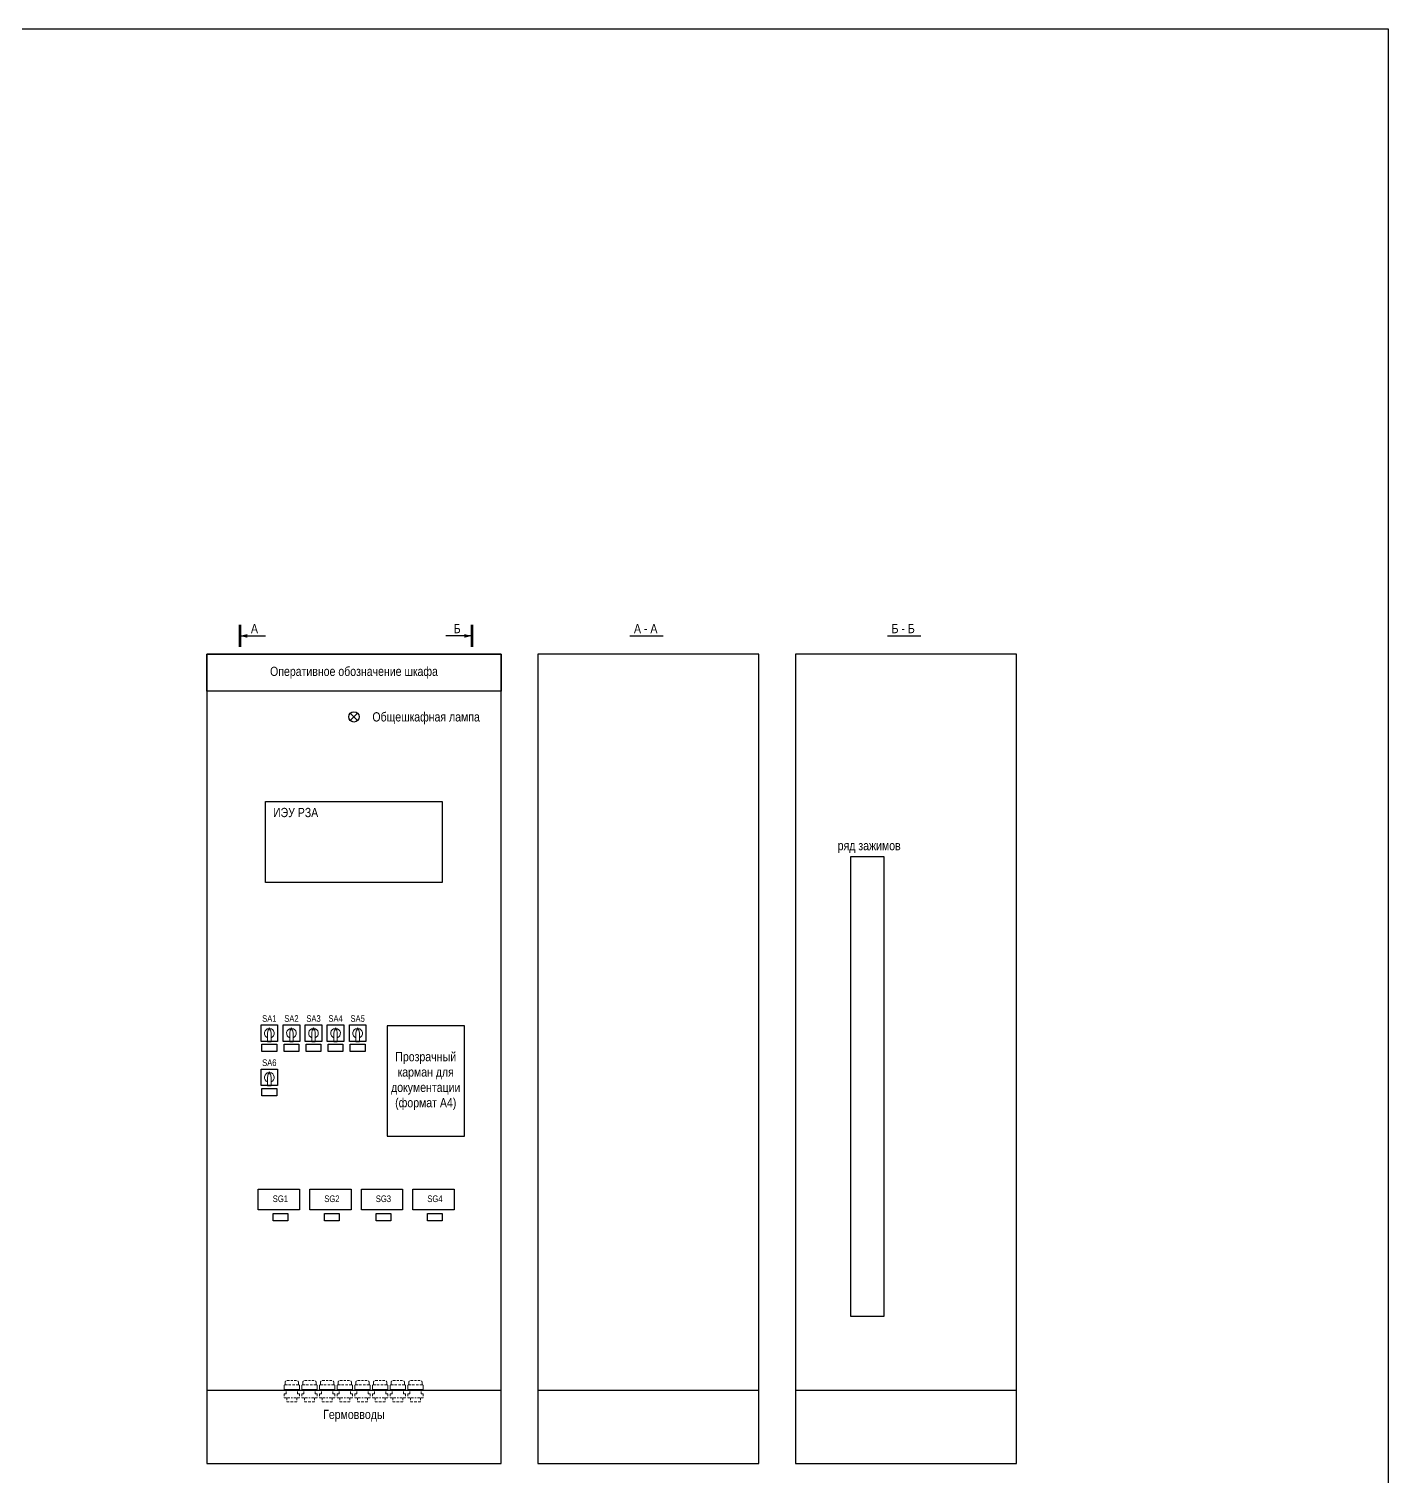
# Model space of a CAD drawing. Header units: millimetres. Extents: x 25558 to 49929, y 1902 to 19390.
# Drawn here: x 32542.7 to 32912, y 9591.6 to 9985 of the extents above; entities that cross this region are included whole.
import ezdxf
from ezdxf.enums import TextEntityAlignment as Align

# ---------------------------------------------------------------- set-up
doc = ezdxf.new("R2010")
doc.units = ezdxf.units.MM
doc.linetypes.add('Standard', pattern=[0])
doc.linetypes.add('штриховая2', pattern=[9.525, 6.35, -3.175])
doc.layers.add('Free_graphics', color=56, linetype='Continuous')
doc.layers.add('Основная', color=7, linetype='Continuous', lineweight=30)
doc.layers.add('Толстая', color=7, linetype='Continuous', lineweight=53)
doc.styles.add('Narrow', font='ARIALN.TTF')

# ---------------------------------------------------------------- blocks, each defined once
blk = doc.blocks.new('Переключатель')
at = {"ltscale": 0.35}
blk.add_line((-0.46875, -2.25), (0.46875, -2.25), dxfattribs=at)
blk.add_lwpolyline([(-2.25, 2.25), (2.25, 2.25), (2.25, -2.25), (-2.25, -2.25)], close=True, dxfattribs=at)
at = {"layer": 'Free_graphics', "color": 0, "linetype": 'Standard', "lineweight": 9}
for p, q in [((-0.46875, 0), (-0.328125, 0.9375)), ((-0.46875, -2.25), (-0.46875, 0)), ((-0.328125, 0.9375), (0, 1.5)), ((-0.328125, 0.9375), (0.328125, 0.9375)), ((0.328125, 0.9375), (0, 1.5)), ((0.46875, 0), (0.328125, 0.9375)), ((0.46875, -2.25), (0.46875, 0))]:
    blk.add_line(p, q, dxfattribs=at)
for radius, start, end in [(1.317188, 95, 249), (1.314375, 291, 85)]:
    blk.add_arc((0, 0), radius, start, end, dxfattribs=at)

msp = doc.modelspace()

# ---------------------------------------------------------------- linework, layer by layer
at = {"linetype": 'штриховая2', "lineweight": 13, "ltscale": 0.1}
for p, q in [((32611.99, 9616.25), (32611.99, 9615)), ((32611.99, 9615), (32611.99, 9616.25)), ((32612.28, 9616.92), (32612.28, 9616.44)), ((32612.28, 9616.44), (32614.1, 9616.44)), ((32612.56, 9613.94), (32612.56, 9615)), ((32612.85, 9617.59), (32614.1, 9617.59)), ((32615.35, 9617.59), (32614.1, 9617.59)), ((32615.92, 9616.44), (32614.1, 9616.44)), ((32615.64, 9613.94), (32615.64, 9615)), ((32615.92, 9616.92), (32615.92, 9616.44)), ((32616.21, 9616.25), (32616.21, 9615)), ((32616.21, 9615), (32616.21, 9616.25)), ((32617.08, 9616.92), (32617.08, 9616.44)), ((32617.08, 9616.44), (32618.9, 9616.44)), ((32617.36, 9613.94), (32617.36, 9615)), ((32617.65, 9617.59), (32618.9, 9617.59)), ((32620.15, 9617.59), (32618.9, 9617.59)), ((32620.72, 9616.44), (32618.9, 9616.44)), ((32620.44, 9613.94), (32620.44, 9615)), ((32620.72, 9616.92), (32620.72, 9616.44)), ((32621.01, 9616.25), (32621.01, 9615)), ((32621.01, 9615), (32621.01, 9616.25)), ((32621.59, 9616.25), (32621.59, 9615)), ((32621.59, 9615), (32621.59, 9616.25)), ((32621.88, 9616.92), (32621.88, 9616.44)), ((32621.88, 9616.44), (32623.7, 9616.44)), ((32622.16, 9613.94), (32622.16, 9615)), ((32622.45, 9617.59), (32623.7, 9617.59)), ((32624.95, 9617.59), (32623.7, 9617.59)), ((32625.52, 9616.44), (32623.7, 9616.44)), ((32625.24, 9613.94), (32625.24, 9615)), ((32625.52, 9616.92), (32625.52, 9616.44)), ((32625.81, 9616.25), (32625.81, 9615)), ((32625.81, 9615), (32625.81, 9616.25)), ((32626.39, 9616.25), (32626.39, 9615)), ((32626.39, 9615), (32626.39, 9616.25)), ((32626.68, 9616.92), (32626.68, 9616.44)), ((32626.68, 9616.44), (32628.5, 9616.44)), ((32626.96, 9613.94), (32626.96, 9615)), ((32627.25, 9617.59), (32628.5, 9617.59)), ((32629.75, 9617.59), (32628.5, 9617.59)), ((32630.32, 9616.44), (32628.5, 9616.44)), ((32630.04, 9613.94), (32630.04, 9615)), ((32630.32, 9616.92), (32630.32, 9616.44)), ((32630.61, 9616.25), (32630.61, 9615)), ((32630.61, 9615), (32630.61, 9616.25)), ((32631.19, 9616.25), (32631.19, 9615)), ((32631.19, 9615), (32631.19, 9616.25)), ((32631.19, 9616.25), (32631.19, 9615)), ((32631.19, 9615), (32631.19, 9616.25)), ((32631.48, 9616.92), (32631.48, 9616.44)), ((32631.48, 9616.44), (32633.3, 9616.44)), ((32631.76, 9613.94), (32631.76, 9615)), ((32632.05, 9617.59), (32633.3, 9617.59)), ((32634.55, 9617.59), (32633.3, 9617.59)), ((32635.12, 9616.44), (32633.3, 9616.44)), ((32634.84, 9613.94), (32634.84, 9615)), ((32635.12, 9616.92), (32635.12, 9616.44)), ((32635.41, 9616.25), (32635.41, 9615)), ((32635.41, 9615), (32635.41, 9616.25)), ((32635.99, 9616.25), (32635.99, 9615)), ((32635.99, 9615), (32635.99, 9616.25)), ((32636.28, 9616.92), (32636.28, 9616.44)), ((32636.28, 9616.44), (32638.1, 9616.44)), ((32636.56, 9613.94), (32636.56, 9615)), ((32636.85, 9617.59), (32638.1, 9617.59)), ((32639.35, 9617.59), (32638.1, 9617.59)), ((32639.92, 9616.44), (32638.1, 9616.44)), ((32639.64, 9613.94), (32639.64, 9615)), ((32639.92, 9616.92), (32639.92, 9616.44)), ((32640.21, 9616.25), (32640.21, 9615)), ((32640.21, 9615), (32640.21, 9616.25)), ((32640.79, 9616.25), (32640.79, 9615)), ((32640.79, 9615), (32640.79, 9616.25)), ((32641.08, 9616.92), (32641.08, 9616.44)), ((32641.08, 9616.44), (32642.9, 9616.44)), ((32641.36, 9613.94), (32641.36, 9615)), ((32641.65, 9617.59), (32642.9, 9617.59)), ((32644.15, 9617.59), (32642.9, 9617.59)), ((32644.72, 9616.44), (32642.9, 9616.44)), ((32644.44, 9613.94), (32644.44, 9615)), ((32644.72, 9616.92), (32644.72, 9616.44)), ((32645.01, 9616.25), (32645.01, 9615)), ((32645.01, 9615), (32645.01, 9616.25)), ((32645.59, 9616.25), (32645.59, 9615)), ((32645.59, 9615), (32645.59, 9616.25)), ((32645.88, 9616.92), (32645.88, 9616.44)), ((32645.88, 9616.44), (32647.7, 9616.44)), ((32646.16, 9613.94), (32646.16, 9615)), ((32646.45, 9617.59), (32647.7, 9617.59)), ((32648.95, 9617.59), (32647.7, 9617.59)), ((32649.52, 9616.44), (32647.7, 9616.44)), ((32649.24, 9613.94), (32649.24, 9615)), ((32649.52, 9616.92), (32649.52, 9616.44)), ((32649.81, 9616.25), (32649.81, 9615)), ((32649.81, 9615), (32649.81, 9616.25)), ((32611.99, 9613.94), (32611.99, 9612.89)), ((32611.99, 9613.94), (32612.56, 9613.94)), ((32611.99, 9612.89), (32614.1, 9612.89)), ((32612.76, 9612.89), (32612.76, 9611.83)), ((32612.76, 9611.83), (32614.1, 9611.83)), ((32616.21, 9612.89), (32614.1, 9612.89)), ((32615.44, 9611.83), (32614.1, 9611.83)), ((32615.44, 9612.89), (32615.44, 9611.83)), ((32616.21, 9613.94), (32615.64, 9613.94)), ((32616.21, 9613.94), (32616.21, 9612.89)), ((32616.79, 9613.94), (32616.79, 9612.89)), ((32616.79, 9613.94), (32617.36, 9613.94)), ((32616.79, 9612.89), (32618.9, 9612.89)), ((32617.56, 9612.89), (32617.56, 9611.83)), ((32617.56, 9611.83), (32618.9, 9611.83)), ((32621.01, 9612.89), (32618.9, 9612.89)), ((32620.24, 9611.83), (32618.9, 9611.83)), ((32620.24, 9612.89), (32620.24, 9611.83)), ((32621.01, 9613.94), (32620.44, 9613.94)), ((32621.01, 9613.94), (32621.01, 9612.89)), ((32621.59, 9613.94), (32621.59, 9612.89)), ((32621.59, 9613.94), (32622.16, 9613.94)), ((32621.59, 9612.89), (32623.7, 9612.89)), ((32622.36, 9612.89), (32622.36, 9611.83)), ((32622.36, 9611.83), (32623.7, 9611.83)), ((32625.81, 9612.89), (32623.7, 9612.89)), ((32625.04, 9611.83), (32623.7, 9611.83)), ((32625.04, 9612.89), (32625.04, 9611.83)), ((32625.81, 9613.94), (32625.24, 9613.94)), ((32625.81, 9613.94), (32625.81, 9612.89)), ((32626.39, 9613.94), (32626.39, 9612.89)), ((32626.39, 9613.94), (32626.96, 9613.94)), ((32626.39, 9612.89), (32628.5, 9612.89)), ((32627.16, 9612.89), (32627.16, 9611.83)), ((32627.16, 9611.83), (32628.5, 9611.83)), ((32630.61, 9612.89), (32628.5, 9612.89)), ((32629.84, 9611.83), (32628.5, 9611.83)), ((32629.84, 9612.89), (32629.84, 9611.83)), ((32630.61, 9613.94), (32630.04, 9613.94)), ((32630.61, 9613.94), (32630.61, 9612.89)), ((32631.19, 9613.94), (32631.19, 9612.89)), ((32631.19, 9613.94), (32631.76, 9613.94)), ((32631.19, 9613.94), (32631.19, 9612.89)), ((32631.19, 9612.89), (32633.3, 9612.89)), ((32631.96, 9612.89), (32631.96, 9611.83)), ((32631.96, 9611.83), (32633.3, 9611.83)), ((32635.41, 9612.89), (32633.3, 9612.89)), ((32634.64, 9611.83), (32633.3, 9611.83)), ((32634.64, 9612.89), (32634.64, 9611.83)), ((32635.41, 9613.94), (32634.84, 9613.94)), ((32635.41, 9613.94), (32635.41, 9612.89)), ((32635.99, 9613.94), (32635.99, 9612.89)), ((32635.99, 9613.94), (32636.56, 9613.94)), ((32635.99, 9612.89), (32638.1, 9612.89)), ((32636.76, 9612.89), (32636.76, 9611.83)), ((32636.76, 9611.83), (32638.1, 9611.83)), ((32640.21, 9612.89), (32638.1, 9612.89)), ((32639.44, 9611.83), (32638.1, 9611.83)), ((32639.44, 9612.89), (32639.44, 9611.83)), ((32640.21, 9613.94), (32639.64, 9613.94)), ((32640.21, 9613.94), (32640.21, 9612.89)), ((32640.79, 9613.94), (32640.79, 9612.89)), ((32640.79, 9613.94), (32641.36, 9613.94)), ((32640.79, 9612.89), (32642.9, 9612.89)), ((32641.56, 9612.89), (32641.56, 9611.83)), ((32641.56, 9611.83), (32642.9, 9611.83)), ((32645.01, 9612.89), (32642.9, 9612.89)), ((32644.24, 9611.83), (32642.9, 9611.83)), ((32644.24, 9612.89), (32644.24, 9611.83)), ((32645.01, 9613.94), (32644.44, 9613.94)), ((32645.01, 9613.94), (32645.01, 9612.89)), ((32645.59, 9613.94), (32645.59, 9612.89)), ((32645.59, 9613.94), (32646.16, 9613.94)), ((32645.59, 9612.89), (32647.7, 9612.89)), ((32646.36, 9612.89), (32646.36, 9611.83)), ((32646.36, 9611.83), (32647.7, 9611.83)), ((32649.81, 9612.89), (32647.7, 9612.89)), ((32649.04, 9611.83), (32647.7, 9611.83)), ((32649.04, 9612.89), (32649.04, 9611.83)), ((32649.81, 9613.94), (32649.24, 9613.94)), ((32649.81, 9613.94), (32649.81, 9612.89))]:
    msp.add_line(p, q, dxfattribs=at)
msp.add_lwpolyline([(32912, 9985), (32912, 9391), (32492, 9391), (32492, 9985)], close=True)
for points in [[(32611.99, 9616.25), (32612.02, 9616.3), (32612.09, 9616.36), (32612.14, 9616.4), (32612.19, 9616.42), (32612.25, 9616.43), (32612.28, 9616.44)], [(32612.28, 9616.92), (32612.29, 9617.1), (32612.32, 9617.23), (32612.38, 9617.36), (32612.47, 9617.47), (32612.58, 9617.54), (32612.72, 9617.59), (32612.95, 9617.59)], [(32615.92, 9616.92), (32615.91, 9617.1), (32615.88, 9617.23), (32615.82, 9617.36), (32615.74, 9617.47), (32615.63, 9617.54), (32615.48, 9617.59), (32615.25, 9617.59)], [(32616.21, 9616.25), (32616.18, 9616.3), (32616.11, 9616.36), (32616.06, 9616.4), (32616.01, 9616.42), (32615.95, 9616.43), (32615.92, 9616.44)], [(32616.79, 9616.25), (32616.82, 9616.3), (32616.89, 9616.36), (32616.94, 9616.4), (32616.99, 9616.42), (32617.05, 9616.43), (32617.08, 9616.44)], [(32617.08, 9616.92), (32617.09, 9617.1), (32617.12, 9617.23), (32617.18, 9617.36), (32617.27, 9617.47), (32617.38, 9617.54), (32617.52, 9617.59), (32617.75, 9617.59)], [(32620.72, 9616.92), (32620.71, 9617.1), (32620.68, 9617.23), (32620.62, 9617.36), (32620.54, 9617.47), (32620.43, 9617.54), (32620.28, 9617.59), (32620.05, 9617.59)], [(32621.01, 9616.25), (32620.98, 9616.3), (32620.91, 9616.36), (32620.86, 9616.4), (32620.81, 9616.42), (32620.75, 9616.43), (32620.72, 9616.44)], [(32621.59, 9616.25), (32621.62, 9616.3), (32621.69, 9616.36), (32621.74, 9616.4), (32621.79, 9616.42), (32621.85, 9616.43), (32621.88, 9616.44)], [(32621.88, 9616.92), (32621.89, 9617.1), (32621.92, 9617.23), (32621.98, 9617.36), (32622.07, 9617.47), (32622.18, 9617.54), (32622.32, 9617.59), (32622.55, 9617.59)], [(32625.52, 9616.92), (32625.51, 9617.1), (32625.48, 9617.23), (32625.42, 9617.36), (32625.34, 9617.47), (32625.23, 9617.54), (32625.08, 9617.59), (32624.85, 9617.59)], [(32625.81, 9616.25), (32625.78, 9616.3), (32625.71, 9616.36), (32625.66, 9616.4), (32625.61, 9616.42), (32625.55, 9616.43), (32625.52, 9616.44)], [(32626.39, 9616.25), (32626.42, 9616.3), (32626.49, 9616.36), (32626.54, 9616.4), (32626.59, 9616.42), (32626.65, 9616.43), (32626.68, 9616.44)], [(32626.68, 9616.92), (32626.69, 9617.1), (32626.72, 9617.23), (32626.78, 9617.36), (32626.87, 9617.47), (32626.98, 9617.54), (32627.12, 9617.59), (32627.35, 9617.59)], [(32630.32, 9616.92), (32630.31, 9617.1), (32630.28, 9617.23), (32630.22, 9617.36), (32630.14, 9617.47), (32630.03, 9617.54), (32629.88, 9617.59), (32629.65, 9617.59)], [(32630.61, 9616.25), (32630.58, 9616.3), (32630.51, 9616.36), (32630.46, 9616.4), (32630.41, 9616.42), (32630.35, 9616.43), (32630.32, 9616.44)], [(32631.19, 9616.25), (32631.22, 9616.3), (32631.29, 9616.36), (32631.34, 9616.4), (32631.39, 9616.42), (32631.45, 9616.43), (32631.48, 9616.44)], [(32631.48, 9616.92), (32631.49, 9617.1), (32631.52, 9617.23), (32631.58, 9617.36), (32631.67, 9617.47), (32631.78, 9617.54), (32631.92, 9617.59), (32632.15, 9617.59)], [(32635.12, 9616.92), (32635.11, 9617.1), (32635.08, 9617.23), (32635.02, 9617.36), (32634.94, 9617.47), (32634.83, 9617.54), (32634.68, 9617.59), (32634.45, 9617.59)], [(32635.41, 9616.25), (32635.38, 9616.3), (32635.31, 9616.36), (32635.26, 9616.4), (32635.21, 9616.42), (32635.15, 9616.43), (32635.12, 9616.44)], [(32635.99, 9616.25), (32636.02, 9616.3), (32636.09, 9616.36), (32636.14, 9616.4), (32636.19, 9616.42), (32636.25, 9616.43), (32636.28, 9616.44)], [(32636.28, 9616.92), (32636.29, 9617.1), (32636.32, 9617.23), (32636.38, 9617.36), (32636.47, 9617.47), (32636.58, 9617.54), (32636.72, 9617.59), (32636.95, 9617.59)], [(32639.92, 9616.92), (32639.91, 9617.1), (32639.88, 9617.23), (32639.82, 9617.36), (32639.74, 9617.47), (32639.63, 9617.54), (32639.48, 9617.59), (32639.25, 9617.59)], [(32640.21, 9616.25), (32640.18, 9616.3), (32640.11, 9616.36), (32640.06, 9616.4), (32640.01, 9616.42), (32639.95, 9616.43), (32639.92, 9616.44)], [(32640.79, 9616.25), (32640.82, 9616.3), (32640.89, 9616.36), (32640.94, 9616.4), (32640.99, 9616.42), (32641.05, 9616.43), (32641.08, 9616.44)], [(32641.08, 9616.92), (32641.09, 9617.1), (32641.12, 9617.23), (32641.18, 9617.36), (32641.27, 9617.47), (32641.38, 9617.54), (32641.52, 9617.59), (32641.75, 9617.59)], [(32644.72, 9616.92), (32644.71, 9617.1), (32644.68, 9617.23), (32644.62, 9617.36), (32644.54, 9617.47), (32644.43, 9617.54), (32644.28, 9617.59), (32644.05, 9617.59)], [(32645.01, 9616.25), (32644.98, 9616.3), (32644.91, 9616.36), (32644.86, 9616.4), (32644.81, 9616.42), (32644.75, 9616.43), (32644.72, 9616.44)], [(32645.59, 9616.25), (32645.62, 9616.3), (32645.69, 9616.36), (32645.74, 9616.4), (32645.79, 9616.42), (32645.85, 9616.43), (32645.88, 9616.44)], [(32645.88, 9616.92), (32645.89, 9617.1), (32645.92, 9617.23), (32645.98, 9617.36), (32646.07, 9617.47), (32646.18, 9617.54), (32646.32, 9617.59), (32646.55, 9617.59)], [(32649.52, 9616.92), (32649.51, 9617.1), (32649.48, 9617.23), (32649.42, 9617.36), (32649.34, 9617.47), (32649.23, 9617.54), (32649.08, 9617.59), (32648.85, 9617.59)], [(32649.81, 9616.25), (32649.78, 9616.3), (32649.71, 9616.36), (32649.66, 9616.4), (32649.61, 9616.42), (32649.55, 9616.43), (32649.52, 9616.44)]]:
    msp.add_spline(points, degree=3, dxfattribs=at)
at = {"layer": 'Основная', "ltscale": 100}
msp.add_line((32591, 9615), (32671, 9615), dxfattribs=at)
at = {"layer": 'Основная', "linetype": 'штриховая2', "lineweight": 13, "ltscale": 1000}
for p, q in [((32611.99, 9615.19), (32614.1, 9615.19)), ((32611.99, 9615), (32614.1, 9615)), ((32612.56, 9615), (32611.99, 9615)), ((32616.21, 9615.19), (32614.1, 9615.19)), ((32616.21, 9615), (32614.1, 9615)), ((32615.64, 9615), (32616.21, 9615)), ((32616.79, 9616.25), (32616.79, 9615)), ((32616.79, 9615), (32616.79, 9616.25)), ((32616.79, 9615.19), (32618.9, 9615.19)), ((32616.79, 9615), (32618.9, 9615)), ((32617.36, 9615), (32616.79, 9615)), ((32621.01, 9615.19), (32618.9, 9615.19)), ((32621.01, 9615), (32618.9, 9615)), ((32620.44, 9615), (32621.01, 9615)), ((32621.59, 9615.19), (32623.7, 9615.19)), ((32621.59, 9615), (32623.7, 9615)), ((32622.16, 9615), (32621.59, 9615)), ((32625.81, 9615.19), (32623.7, 9615.19)), ((32625.81, 9615), (32623.7, 9615)), ((32625.24, 9615), (32625.81, 9615)), ((32626.39, 9615.19), (32628.5, 9615.19)), ((32626.39, 9615), (32628.5, 9615)), ((32626.96, 9615), (32626.39, 9615)), ((32630.61, 9615.19), (32628.5, 9615.19)), ((32630.61, 9615), (32628.5, 9615)), ((32630.04, 9615), (32630.61, 9615)), ((32631.19, 9615.19), (32633.3, 9615.19)), ((32631.19, 9615), (32633.3, 9615)), ((32631.76, 9615), (32631.19, 9615)), ((32635.41, 9615.19), (32633.3, 9615.19)), ((32635.41, 9615), (32633.3, 9615)), ((32634.84, 9615), (32635.41, 9615)), ((32635.99, 9615.19), (32638.1, 9615.19)), ((32635.99, 9615), (32638.1, 9615)), ((32636.56, 9615), (32635.99, 9615)), ((32640.21, 9615.19), (32638.1, 9615.19)), ((32640.21, 9615), (32638.1, 9615)), ((32639.64, 9615), (32640.21, 9615)), ((32640.79, 9615.19), (32642.9, 9615.19)), ((32640.79, 9615), (32642.9, 9615)), ((32641.36, 9615), (32640.79, 9615)), ((32645.01, 9615.19), (32642.9, 9615.19)), ((32645.01, 9615), (32642.9, 9615)), ((32644.44, 9615), (32645.01, 9615)), ((32645.59, 9615.19), (32647.7, 9615.19)), ((32645.59, 9615), (32647.7, 9615)), ((32646.16, 9615), (32645.59, 9615)), ((32649.81, 9615.19), (32647.7, 9615.19)), ((32649.81, 9615), (32647.7, 9615)), ((32649.24, 9615), (32649.81, 9615))]:
    msp.add_line(p, q, dxfattribs=at)
at = {"layer": 'Основная', "ltscale": 100}
for points in [[(32600, 9820, 0, 1, 0), (32602, 9820, 0, 0, 0)], [(32663, 9820, 0, 1, 0), (32661, 9820, 0, 0, 0)]]:
    msp.add_lwpolyline(points, format="xyseb", dxfattribs=at)
for points in [[(32600, 9820), (32607, 9820)], [(32663, 9820), (32656, 9820)], [(32706, 9820), (32715, 9820)], [(32776, 9820), (32785, 9820)], [(32630, 9799), (32632, 9797)], [(32630, 9797), (32632, 9799)], [(32681, 9615), (32741, 9615)], [(32751, 9615), (32811, 9615)]]:
    msp.add_lwpolyline(points, dxfattribs=at)
at = {"layer": 'Основная'}
for points in [[(32591, 9595), (32671, 9595), (32671, 9815), (32591, 9815)], [(32741, 9815), (32681, 9815), (32681, 9595), (32741, 9595)], [(32811, 9815), (32751, 9815), (32751, 9595), (32811, 9595)], [(32607, 9775), (32655, 9775), (32655, 9753), (32607, 9753)], [(32766, 9760), (32775, 9760), (32775, 9635), (32766, 9635)], [(32640, 9684), (32661, 9684), (32661, 9714), (32640, 9714)], [(32606, 9709), (32610, 9709), (32610, 9707), (32606, 9707)], [(32612, 9709), (32616, 9709), (32616, 9707), (32612, 9707)], [(32618, 9709), (32622, 9709), (32622, 9707), (32618, 9707)], [(32624, 9709), (32628, 9709), (32628, 9707), (32624, 9707)], [(32630, 9709), (32634, 9709), (32634, 9707), (32630, 9707)], [(32606, 9697), (32610, 9697), (32610, 9695), (32606, 9695)], [(32609, 9663), (32613, 9663), (32613, 9661), (32609, 9661)], [(32623, 9663), (32627, 9663), (32627, 9661), (32623, 9661)], [(32637, 9663), (32641, 9663), (32641, 9661), (32637, 9661)], [(32651, 9663), (32655, 9663), (32655, 9661), (32651, 9661)]]:
    msp.add_lwpolyline(points, close=True, dxfattribs=at)
at = {"layer": 'Основная', "ltscale": 100}
msp.add_lwpolyline([(32591, 9815), (32671, 9815), (32671, 9805), (32591, 9805)], close=True, dxfattribs=at)
at = {"layer": 'Основная', "ltscale": 0.35}
for points in [[(32605, 9669.6), (32616.2, 9669.6), (32616.2, 9664), (32605, 9664)], [(32619, 9669.6), (32630.2, 9669.6), (32630.2, 9664), (32619, 9664)], [(32633, 9669.6), (32644.2, 9669.6), (32644.2, 9664), (32633, 9664)], [(32647, 9669.6), (32658.2, 9669.6), (32658.2, 9664), (32647, 9664)]]:
    msp.add_lwpolyline(points, close=True, dxfattribs=at)
msp.add_circle((32631, 9798), 1.41, dxfattribs=at)
at = {"layer": 'Толстая', "ltscale": 100}
for points in [[(32600, 9823), (32600, 9817)], [(32663, 9823), (32663, 9817)]]:
    msp.add_lwpolyline(points, dxfattribs=at)

# ---------------------------------------------------------------- block references
at = {"layer": 'Основная', "ltscale": 0.35}
for p in [(32608, 9712), (32614, 9712), (32620, 9712), (32626, 9712), (32632, 9712), (32608, 9700)]:
    msp.add_blockref('Переключатель', p, dxfattribs=at)

# ---------------------------------------------------------------- texts
at = {"layer": 'Основная', "style": 'Narrow'}
for s, p in [('А', (32603, 9822)), ('Б', (32658.09, 9822)), ('А - А', (32707.09, 9822)), ('Б - Б', (32777.09, 9822)), ('Общешкафная лампа', (32636, 9798)), ('ИЭУ РЗА', (32609, 9772)), ('ИЭУ РЗА', (32609, 9772))]:
    msp.add_text(s, height=2.5, dxfattribs=at).set_placement(p, align=Align.MIDDLE_LEFT)
for s, height, p in [('ряд зажимов', 2.5, (32771, 9763)), ('SA1', 1.8, (32608, 9716)), ('SA2', 1.8, (32614, 9716)), ('SA3', 1.8, (32620, 9716)), ('SA4', 1.8, (32626, 9716)), ('SA5', 1.8, (32632, 9716)), ('SA6', 1.8, (32608, 9704)), ('SG1', 1.8, (32611, 9667)), ('SG2', 1.8, (32625, 9667)), ('SG3', 1.8, (32639, 9667)), ('SG4', 1.8, (32653, 9667))]:
    msp.add_text(s, height=height, dxfattribs=at).set_placement(p, align=Align.MIDDLE_CENTER)
at = {"layer": 'Основная', "char_height": 2.5, "attachment_point": 5, "style": 'Narrow'}
for s, insert, width in [('Оперативное обозначение шкафа', (32631, 9810), 80), ('Прозрачный карман для документации (формат А4)', (32650.5, 9699), 21), ('Гермовводы ', (32631, 9608), 58)]:
    msp.add_mtext(s, dxfattribs=dict(at, insert=insert, width=width))

doc.saveas('drawing.dxf')
